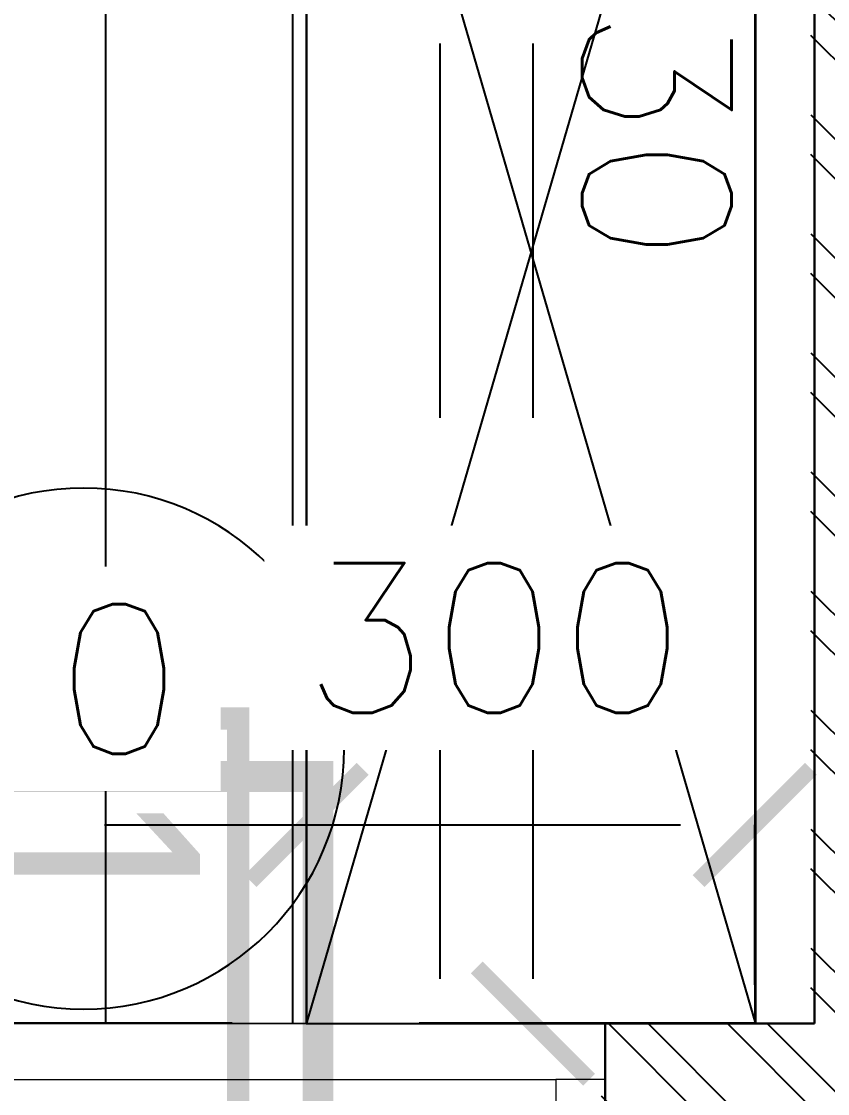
# Model space of a CAD drawing. Header units: millimetres. Extents: x -414464 to 1686, y -90036 to 108605.
# Drawn here: x -100181 to -99643, y -60102 to -59385 of the extents above; entities that cross this region are included whole.
import ezdxf
from ezdxf.enums import TextEntityAlignment as Align
from ezdxf.lldxf.tags import DXFTag

# ---------------------------------------------------------------- set-up
doc = ezdxf.new("R2010")
doc.units = ezdxf.units.MM
doc.header["$LTSCALE"] = 1000
doc.header["$MEASUREMENT"] = 0
for name, pattern in [('$1$AUDIT_D_120904163729-0', [0]), ('$36$HIDDEN', [0.375, 0.25, -0.125]), ('2BHK-A - BACK$1$AUDIT_D_120904163729-0', [0]), ('AUDIT_D_120904163729-0', [0]), ('T8(T9 IS SIMILAR) - DIMENSION & TEXTING$1$AUDIT_D_120904163729-0', [0]), ('T8(T9 IS SIMILAR) - DIMENSION & TEXTING$1$HIDDEN', [0.375, 0.25, -0.125]), ('T8(T9 IS SIMILAR)$1$$0$HIDDEN', [0.375, 0.25, -0.125]), ('T8(T9 IS SIMILAR)$1$HIDDEN', [0.375, 0.25, -0.125])]:
    doc.linetypes.add(name, pattern=pattern)
doc.layers.get('0').update_dxf_attribs({"linetype": 'AUDIT_D_120904163729-0'})
for name, color, linetype in [('$0$A-HATCH -160', 251, '$1$AUDIT_D_120904163729-0'), ('$21$A-DIMENSIONS', 2, '$36$HIDDEN'), ('2BHK-A - BACK$1$A-HATCH -160', 251, '2BHK-A - BACK$1$AUDIT_D_120904163729-0'), ('2BHK-A - BACK$1$a-window-no', 125, 'Continuous'), ('2BHK-A - BACK$1$CUT-OUT', 49, 'Continuous'), ('a-rcc', 3, 'Continuous'), ('T8(T9 IS SIMILAR) - DIMENSION & TEXTING$1$A-DIMENSIONS', 2, 'T8(T9 IS SIMILAR) - DIMENSION & TEXTING$1$HIDDEN'), ('T8(T9 IS SIMILAR) - DIMENSION & TEXTING$1$A-PLUMBING', 7, 'T8(T9 IS SIMILAR) - DIMENSION & TEXTING$1$AUDIT_D_120904163729-0'), ('T8(T9 IS SIMILAR) - DIMENSION & TEXTING$1$U-TI-WS', 5, 'Continuous'), ('T8(T9 IS SIMILAR)$1$$6$a-beam 2', 50, 'Continuous'), ('T8(T9 IS SIMILAR)$1$S-BEAM', 20, 'T8(T9 IS SIMILAR)$1$$0$HIDDEN')]:
    doc.layers.add(name, color=color, linetype=linetype)
for name, color, linetype, lineweight in [('2BHK-A - BACK$1$A-WALL- 160', 6, 'Continuous', 30), ('2BHK-A - BACK$1$Ventilator', 5, 'Continuous', 0), ('T8(T9 IS SIMILAR) - DIMENSION & TEXTING$1$U-TI-WS-HOT', 1, 'T8(T9 IS SIMILAR) - DIMENSION & TEXTING$1$DASHDOT', 30), ('T8(T9 IS SIMILAR)$1$D&W', 8, 'Continuous', 25), ('T8(T9 IS SIMILAR)$1$SCPL BEAM', 191, 'T8(T9 IS SIMILAR)$1$$0$HIDDEN', 13)]:
    doc.layers.add(name, color=color, linetype=linetype, lineweight=lineweight)
doc.styles.add('2BHK-A - BACK$1$LODHA STANDERD', font='sanss___.ttf')
doc.styles.add('T8(T9 IS SIMILAR) - DIMENSION & TEXTING$1$Romans 1', font='romans.shx', dxfattribs={"height": 100})
tags = doc.linetypes.add('T8(T9 IS SIMILAR) - DIMENSION & TEXTING$1$DASHDOT', pattern=[1, 0.5, -0.25, 0, -0.25]).pattern_tags.tags
tags[10:11] = [DXFTag(74, 4), DXFTag(75, 0), DXFTag(340, '0'), DXFTag(46, 1.0), DXFTag(50, 0.0), DXFTag(44, 0.0), DXFTag(45, 0.0)]
tags[8:9] = [DXFTag(74, 4), DXFTag(75, 0), DXFTag(340, '0'), DXFTag(46, 1.0), DXFTag(50, 0.0), DXFTag(44, 0.0), DXFTag(45, 0.0)]
tags[6:7] = [DXFTag(74, 4), DXFTag(75, 0), DXFTag(340, '0'), DXFTag(46, 1.0), DXFTag(50, 0.0), DXFTag(44, 0.0), DXFTag(45, 0.0)]
tags[4:5] = [DXFTag(74, 4), DXFTag(75, 0), DXFTag(340, '0'), DXFTag(46, 1.0), DXFTag(50, 0.0), DXFTag(44, 0.0), DXFTag(45, 0.0)]
doc.dimstyles.new('T8(T9 IS SIMILAR) - DIMENSION & TEXTING$1$ALPINE S', dxfattribs={"dimscale": 0, "dimtxt": 100, "dimasz": 75, "dimexe": 0, "dimexo": 0, "dimgap": 75, "dimtad": 1, "dimdec": 0, "dimzin": 0, "dimdsep": 46, "dimtxsty": 'T8(T9 IS SIMILAR) - DIMENSION & TEXTING$1$Romans 1', "dimblk": 'T8(T9 IS SIMILAR) - DIMENSION & TEXTING$1$_ArchTick', "dimcen": 0.09, "dimclrd": 256, "dimclre": 256, "dimclrt": 7, "dimadec": 0, "dimazin": 0, "dimtfac": 1, "dimtdec": 0, "dimtofl": 0, "dimtmove": 1, "dimatfit": 0, "dimldrblk": 'T8(T9 IS SIMILAR) - DIMENSION & TEXTING$1$_Open90', "dimfxl": 1, "dimtolj": 1, "dimtzin": 0, "dimarcsym": 0})

# ---------------------------------------------------------------- blocks, each defined once
blk = doc.blocks.new('2BHK-A - BACK$1$WINDOW TAG')
at = {"layer": '2BHK-A - BACK$1$a-window-no'}
blk.add_circle((0, 0), 174.09, dxfattribs=at)
at = {"layer": '2BHK-A - BACK$1$a-window-no', "style": '2BHK-A - BACK$1$LODHA STANDERD'}
blk.add_attdef('WINDOW', text='', height=150, dxfattribs=at).set_placement((11.35, 2.79), align=Align.MIDDLE_CENTER)
blk = doc.blocks.new('2BHK-A - BACK$1$V1')
at = {"layer": '2BHK-A - BACK$1$Ventilator'}
for p, q in [((1139453.9, -5700057.07), (1140103.9, -5700057.07)), ((1139453.9, -5700217.07), (1140103.9, -5700217.07))]:
    blk.add_line(p, q, dxfattribs=at)
at = {"layer": '2BHK-A - BACK$1$Ventilator', "color": 8}
for p, q in [((1139486.9, -5700094.57), (1140070.9, -5700094.57)), ((1139536.9, -5700118.32), (1140020.9, -5700118.32)), ((1139536.9, -5700155.82), (1140020.9, -5700155.82)), ((1139486.9, -5700174.57), (1140070.9, -5700174.57))]:
    blk.add_line(p, q, dxfattribs=at)
at = {"layer": '2BHK-A - BACK$1$Ventilator', "color": 5}
for p, q in [((1139536.9, -5700134.07), (1140020.9, -5700134.07)), ((1139536.9, -5700140.07), (1140020.9, -5700140.07))]:
    blk.add_line(p, q, dxfattribs=at)
at = {"layer": '2BHK-A - BACK$1$Ventilator', "color": 4}
for points in [[(1139453.9, -5700094.57), (1139486.9, -5700094.57), (1139486.9, -5700174.57), (1139453.9, -5700174.57)], [(1140103.9, -5700094.57), (1140070.9, -5700094.57), (1140070.9, -5700174.57), (1140103.9, -5700174.57)], [(1139536.9, -5700134.07), (1139536.9, -5700118.32), (1139486.9, -5700118.32), (1139486.9, -5700155.82), (1139536.9, -5700155.82), (1139536.9, -5700140.07), (1139530.9, -5700140.07), (1139530.9, -5700134.07)], [(1140020.9, -5700134.07), (1140020.9, -5700118.32), (1140070.9, -5700118.32), (1140070.9, -5700155.82), (1140020.9, -5700155.82), (1140020.9, -5700140.07), (1140026.9, -5700140.07), (1140026.9, -5700134.07)]]:
    blk.add_lwpolyline(points, close=True, dxfattribs=at)
blk = doc.blocks.new('2BHK-A - BACK')
at = {"layer": '2BHK-A - BACK$1$A-HATCH -160', "linetype": 'ByBlock'}
h = blk.add_hatch(dxfattribs=at)
h.set_pattern_fill('ANSI32', color=256, scale=150)
h.set_pattern_definition([(45, (-0.03, -2.55), (-39.77475644, 39.77475644), []), (45, (26.484, -2.55), (-39.77475644, 39.77475644), [])])
h.paths.add_polyline_path([(1200282.04, -5708099.86), (1200041.98, -5708099.56), (1200041.98, -5707939.56), (1200282.04, -5707939.56)])
h.paths.add_polyline_path([(1199092.14, -5706602.41), (1199092.14, -5706302.41), (1200442.04, -5706302.41), (1200442.04, -5706602.41), (1200282.04, -5706602.41), (1200282.04, -5706462.41), (1199252.14, -5706462.41), (1199252.14, -5706602.41)])
at = {"layer": '2BHK-A - BACK$1$CUT-OUT', "linetype": 'ByBlock'}
h = blk.add_hatch(dxfattribs=at)
h.set_pattern_fill('ANSI31', color=256, scale=1000, angle=135)
h.paths.add_polyline_path([(1199252.39, -5706799.42), (1200282.3, -5706799.42), (1200281.5, -5707310.47), (1199982.3, -5707310.47), (1199982.3, -5707940.04), (1199552.39, -5707940.04), (1199551.59, -5707310.47), (1199252.39, -5707310.47)])
at = {"layer": '2BHK-A - BACK$1$A-WALL- 160', "linetype": 'ByBlock'}
for p, q in [((1199252.17, -5706459.86), (1200282.08, -5706459.86)), ((1200282.08, -5706459.86), (1200282.08, -5706599.86)), ((1200282.08, -5706599.86), (1200442.08, -5706599.86))]:
    blk.add_line(p, q, dxfattribs=at)
at = {"layer": '2BHK-A - BACK$1$CUT-OUT'}
blk.add_line((1199252.39, -5706499.42), (1200282.3, -5706499.42), dxfattribs=at)
for points in [[(1199251.68, -5706799.42), (1200282.3, -5706499.42)], [(1200282.52, -5706799.42), (1199252.39, -5706499.42)]]:
    blk.add_lwpolyline(points, dxfattribs=at)
blk.add_lwpolyline([(1199252.17, -5706499.86), (1200282.3, -5706499.86), (1200282.41, -5706799.42), (1199252.28, -5706799.42)], close=True, dxfattribs=at)
at = {"layer": '2BHK-A - BACK$1$CUT-OUT', "elevation": 0.65}
blk.add_lwpolyline([(1199252.39, -5706799.42), (1200282.3, -5706799.42), (1200281.5, -5707310.47), (1199982.3, -5707310.47), (1199982.3, -5707940.04), (1199552.39, -5707940.04), (1199551.59, -5707310.47), (1199252.39, -5707310.47)], close=True, dxfattribs=at)
at = {"layer": '2BHK-A - BACK$1$A-WALL- 160', "linetype": 'ByBlock', "rotation": 90}
blk.add_blockref('2BHK-A - BACK$1$V1', (-4499774.99, -6846703.77), dxfattribs=at)
at = {"layer": '2BHK-A - BACK$1$a-window-no'}
ref = blk.add_blockref('2BHK-A - BACK$1$WINDOW TAG', (1200098.42, -5706948.38, 0), dxfattribs=dict(at, xscale=-1))
ref.add_attrib('WINDOW', 'V1', dxfattribs={"height": 150, "style": '2BHK-A - BACK$1$LODHA STANDERD', "width": 0.8}).set_placement((1200116.38, -5706945.59, 0), align=Align.MIDDLE_CENTER)
blk = doc.blocks.new('T8(T9 IS SIMILAR) - DIMENSION & TEXTING$1$_ArchTick')
at = {"color": 0, "linetype": 'ByBlock', "const_width": 0.15}
blk.add_lwpolyline([(-0.5, -0.5), (0.5, 0.5)], dxfattribs=at)
blk = doc.blocks.new('*D1565')
at = {"layer": 'T8(T9 IS SIMILAR) - DIMENSION & TEXTING$1$A-DIMENSIONS', "linetype": 'T8(T9 IS SIMILAR) - DIMENSION & TEXTING$1$HIDDEN', "lineweight": -2, "transparency": 16777216}
for p, q in [((1199252.36, -5706571.38), (1199252.36, -5706648.16)), ((1200282.24, -5706571.38), (1200282.24, -5706648.16))]:
    blk.add_line(p, q, dxfattribs=at)
at = {"layer": 'T8(T9 IS SIMILAR) - DIMENSION & TEXTING$1$A-DIMENSIONS', "lineweight": -2, "transparency": 16777216}
blk.add_line((1199252.36, -5706648.16), (1200282.24, -5706648.16), dxfattribs=at)
at = {"layer": 'T8(T9 IS SIMILAR) - DIMENSION & TEXTING$1$A-DIMENSIONS', "linetype": 'ByBlock', "lineweight": -2, "transparency": 16777216, "xscale": 75, "yscale": 75, "zscale": 75, "rotation": 180}
blk.add_blockref('T8(T9 IS SIMILAR) - DIMENSION & TEXTING$1$_ArchTick', (1199252.36, -5706648.16), dxfattribs=at)
at = {"layer": 'T8(T9 IS SIMILAR) - DIMENSION & TEXTING$1$A-DIMENSIONS', "linetype": 'ByBlock', "lineweight": -2, "transparency": 16777216, "xscale": 75, "yscale": 75, "zscale": 75}
blk.add_blockref('T8(T9 IS SIMILAR) - DIMENSION & TEXTING$1$_ArchTick', (1200282.24, -5706648.16), dxfattribs=at)
at = {"layer": 'T8(T9 IS SIMILAR) - DIMENSION & TEXTING$1$A-DIMENSIONS', "color": 7, "linetype": 'ByBlock', "transparency": 16777216, "insert": (1199603.12, -5706565.32), "char_height": 100, "attachment_point": 5, "style": 'T8(T9 IS SIMILAR) - DIMENSION & TEXTING$1$Romans 1'}
blk.add_mtext('\\A1;1030', dxfattribs=at)
blk = doc.blocks.new('T8(T9 IS SIMILAR) - DIMENSION & TEXTING$1$_Open90')
at = {"color": 0, "linetype": 'ByBlock', "lineweight": -2}
for p, q in [((-0.5, 0.5), (0, 0)), ((0, 0), (-1, 0)), ((0, 0), (-0.5, -0.5))]:
    blk.add_line(p, q, dxfattribs=at)
blk = doc.blocks.new('T8(T9 IS SIMILAR) - DIMENSION & TEXTING$1$A$C77D62699')
at = {"layer": 'T8(T9 IS SIMILAR) - DIMENSION & TEXTING$1$U-TI-WS', "lineweight": 40, "ltscale": 0.01, "const_width": 20.53, "elevation": 0.72}
blk.add_lwpolyline([(-7226.94, 6168.99), (-7335.16, 6168.99), (-7335.16, 7082.23), (-6315.75, 7082.23), (-6315.74, 6022.83)], dxfattribs=at)
at = {"layer": 'T8(T9 IS SIMILAR) - DIMENSION & TEXTING$1$U-TI-WS-HOT', "ltscale": 0.1, "const_width": 15, "elevation": 0.72}
blk.add_lwpolyline([(-7226.94, 5918.55), (-7373.93, 5918.55), (-7373.93, 7028.88), (-6180.06, 7028.88), (-6180.06, 6022.62)], dxfattribs=at)
blk = doc.blocks.new('*D1304')
at = {"layer": 'T8(T9 IS SIMILAR) - DIMENSION & TEXTING$1$A-DIMENSIONS', "linetype": 'T8(T9 IS SIMILAR) - DIMENSION & TEXTING$1$HIDDEN', "lineweight": -2, "transparency": 16777216}
for p, q in [((1200256.37, -5706799.42), (1200149.47, -5706799.42)), ((1200256.37, -5707309.47), (1200149.47, -5707309.47))]:
    blk.add_line(p, q, dxfattribs=at)
at = {"layer": 'T8(T9 IS SIMILAR) - DIMENSION & TEXTING$1$A-DIMENSIONS', "lineweight": -2, "transparency": 16777216}
blk.add_line((1200149.47, -5707309.47), (1200149.47, -5706799.42), dxfattribs=at)
at = {"layer": 'T8(T9 IS SIMILAR) - DIMENSION & TEXTING$1$A-DIMENSIONS', "linetype": 'ByBlock', "lineweight": -2, "transparency": 16777216, "xscale": 75, "yscale": 75, "zscale": 75}
for p, rotation in [((1200149.47, -5706799.42), 90), ((1200149.47, -5707309.47), 270)]:
    blk.add_blockref('T8(T9 IS SIMILAR) - DIMENSION & TEXTING$1$_ArchTick', p, dxfattribs=dict(at, rotation=rotation))
at = {"layer": 'T8(T9 IS SIMILAR) - DIMENSION & TEXTING$1$A-DIMENSIONS', "color": 7, "linetype": 'ByBlock', "transparency": 16777216, "insert": (1200051.87, -5707010.39), "char_height": 100, "attachment_point": 5, "rotation": 90, "style": 'T8(T9 IS SIMILAR) - DIMENSION & TEXTING$1$Romans 1', "bg_fill": 3, "box_fill_scale": 1.25, "bg_fill_color": 256, "bg_fill_true_color": 13158600, "bg_fill_transparency": 0}
blk.add_mtext('\\A1;510', dxfattribs=at)
blk = doc.blocks.new('*D1305')
at = {"layer": 'T8(T9 IS SIMILAR) - DIMENSION & TEXTING$1$A-DIMENSIONS', "linetype": 'T8(T9 IS SIMILAR) - DIMENSION & TEXTING$1$HIDDEN', "lineweight": -2, "transparency": 16777216}
for p, q in [((1200256.37, -5706499.86), (1200149.47, -5706499.86)), ((1200256.37, -5706799.42), (1200149.47, -5706799.42))]:
    blk.add_line(p, q, dxfattribs=at)
at = {"layer": 'T8(T9 IS SIMILAR) - DIMENSION & TEXTING$1$A-DIMENSIONS', "lineweight": -2, "transparency": 16777216}
blk.add_line((1200149.47, -5706799.42), (1200149.47, -5706499.86), dxfattribs=at)
at = {"layer": 'T8(T9 IS SIMILAR) - DIMENSION & TEXTING$1$A-DIMENSIONS', "linetype": 'ByBlock', "lineweight": -2, "transparency": 16777216, "xscale": 75, "yscale": 75, "zscale": 75}
for p, rotation in [((1200149.47, -5706499.86), 90), ((1200149.47, -5706799.42), 270)]:
    blk.add_blockref('T8(T9 IS SIMILAR) - DIMENSION & TEXTING$1$_ArchTick', p, dxfattribs=dict(at, rotation=rotation))
at = {"layer": 'T8(T9 IS SIMILAR) - DIMENSION & TEXTING$1$A-DIMENSIONS', "color": 7, "linetype": 'ByBlock', "transparency": 16777216, "insert": (1200024.47, -5706674.12), "char_height": 100, "attachment_point": 5, "rotation": 90, "style": 'T8(T9 IS SIMILAR) - DIMENSION & TEXTING$1$Romans 1', "bg_fill": 3, "box_fill_scale": 1.25, "bg_fill_color": 256, "bg_fill_true_color": 13158600, "bg_fill_transparency": 0}
blk.add_mtext('\\A1;300', dxfattribs=at)
blk = doc.blocks.new('T8(T9 IS SIMILAR) - DIMENSION & TEXTING')
at = {"layer": 'T8(T9 IS SIMILAR) - DIMENSION & TEXTING$1$A-PLUMBING', "linetype": 'ByBlock'}
blk.add_blockref('T8(T9 IS SIMILAR) - DIMENSION & TEXTING$1$A$C77D62699', (1207452.26, -5713874.03), dxfattribs=at)
at = {"layer": 'T8(T9 IS SIMILAR) - DIMENSION & TEXTING$1$A-DIMENSIONS', "linetype": 'ByBlock'}
dim = blk.add_linear_dim(base=(1200282.24, -5706648.16), p1=(1199252.36, -5706571.38), p2=(1200282.24, -5706571.38), dimstyle='T8(T9 IS SIMILAR) - DIMENSION & TEXTING$1$ALPINE S', override={"dimscale": 1, "dimfxl": 5, "dimarcsym": 1}, dxfattribs=at)
dim.commit()
dim.dimension.update_dxf_attribs({"geometry": '*D1565', "text_midpoint": (1199603.12, -5706690.32), "dimtype": 128})
dim = blk.add_linear_dim(base=(1200149.47, -5706799.42), p1=(1200256.37, -5707309.47), p2=(1200256.37, -5706799.42), angle=90, dimstyle='T8(T9 IS SIMILAR) - DIMENSION & TEXTING$1$ALPINE S', override={"dimscale": 1, "dimfxl": 5, "dimtfill": 1, "dimarcsym": 1}, dxfattribs=at)
dim.commit()
dim.dimension.update_dxf_attribs({"geometry": '*D1304', "text_midpoint": (1200176.87, -5707010.39), "dimtype": 128})
dim = blk.add_linear_dim(base=(1200149.47, -5706499.86), p1=(1200256.37, -5706799.42), p2=(1200256.37, -5706499.86), angle=90, dimstyle='T8(T9 IS SIMILAR) - DIMENSION & TEXTING$1$ALPINE S', override={"dimscale": 1, "dimfxl": 5, "dimtfill": 1, "dimarcsym": 1}, dxfattribs=at)
dim.commit()
dim.dimension.update_dxf_attribs({"geometry": '*D1305', "text_midpoint": (1200149.47, -5706674.12), "dimtype": 128})
blk = doc.blocks.new('T8(T9 IS SIMILAR)')
at = {"layer": 'T8(T9 IS SIMILAR)$1$D&W', "linetype": 'ByBlock'}
blk.add_blockref('2BHK-A - BACK', (0, 0), dxfattribs=at)
at = {"layer": 'T8(T9 IS SIMILAR)$1$$6$a-beam 2', "linetype": 'ByBlock'}
blk.add_blockref('T8(T9 IS SIMILAR) - DIMENSION & TEXTING', (0, 0), dxfattribs=at)
at = {"layer": 'T8(T9 IS SIMILAR)$1$S-BEAM'}
for p, q in [((1196641.71, -5706499.41), (1202691.21, -5706499.43)), ((1199252.39, -5706710.31, 0.65), (1200281.59, -5706710.31, 0.65))]:
    blk.add_line(p, q, dxfattribs=at)
at = {"layer": 'T8(T9 IS SIMILAR)$1$SCPL BEAM', "linetype": 'T8(T9 IS SIMILAR)$1$HIDDEN'}
blk.add_line((1200281.58, -5707849.18), (1200281.59, -5706499.42), dxfattribs=at)
blk = doc.blocks.new('A$C48506478')
at = {"layer": '$21$A-DIMENSIONS', "linetype": 'ByBlock'}
blk.add_blockref('T8(T9 IS SIMILAR)', (-1195542.61, 5727884.64), dxfattribs=at)
at = {"layer": '$0$A-HATCH -160', "linetype": 'ByBlock'}
blk.add_blockref('T8(T9 IS SIMILAR) - DIMENSION & TEXTING', (-1195542.61, 5727884.64), dxfattribs=at)

msp = doc.modelspace()

# ---------------------------------------------------------------- block references
at = {"layer": 'a-rcc', "linetype": 'ByBlock', "rotation": 270}
msp.add_blockref('A$C48506478', (-121075.99, -55315.35, -0.03), dxfattribs=at)

doc.saveas('drawing.dxf')
